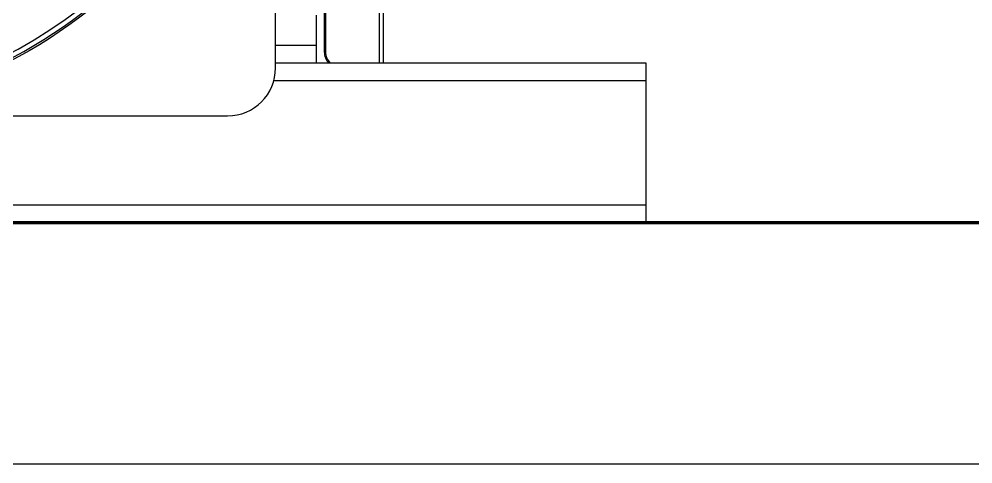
# Model space of a CAD drawing. Header units: millimetres. Extents: x 2513 to 2669, y 1505 to 1675.
# Drawn here: x 2531.366 to 2531.96, y 1505.708 to 1505.985 of the extents above; entities that cross this region are included whole.
import ezdxf

# ---------------------------------------------------------------- set-up
doc = ezdxf.new("R2010")
doc.units = ezdxf.units.MM
doc.layers.add('AXES', color=7, linetype='Continuous')

msp = doc.modelspace()

# ---------------------------------------------------------------- linework, layer by layer
at = {"linetype": 'Continuous'}
for p, q in [((2531.55641, 1506.19108), (2531.55641, 1505.96415)), ((2531.55716, 1506.18959), (2531.55716, 1505.96415)), ((2531.59071, 1505.95719), (2531.59071, 1506.04217)), ((2531.5932, 1505.95719), (2531.5932, 1506.00996)), ((2531.55144, 1505.98702), (2531.55144, 1505.95719)), ((2531.55144, 1505.96813), (2531.52609, 1505.96813)), ((2531.55641, 1505.96415), (2531.55716, 1505.96415)), ((2530.94545, 1505.92438), (2531.49626, 1505.92438))]:
    msp.add_line(p, q, dxfattribs=at)
at = {"lineweight": 100}
for p, q in [((2536.25565, 1505.85777), (2524.25565, 1505.85777)), ((2536.25565, 1505.85777), (2525.25565, 1505.85777)), ((2532.25565, 1505.85777), (2530.25565, 1505.85777))]:
    msp.add_line(p, q, dxfattribs=at)
for p, q in [((2536.25565, 1505.85777), (2528.25565, 1505.85777)), ((2524.25565, 1505.70777), (2536.25565, 1505.70777))]:
    msp.add_line(p, q)
at = {"linetype": 'Continuous'}
msp.add_circle((2531.22085, 1506.22961), 0.30513, dxfattribs=at)
for centre, radius, start, end in [((2531.22085, 1506.22961), 0.30387, 93.38384, 86.61616), ((2531.22085, 1506.22961), 0.30089, 289.85674, 70.14326), ((2531.22085, 1506.22961), 0.27085, 294.26114, 317.49231), ((2531.56635, 1505.96415), 0.00994, 180, 224.46685), ((2531.56635, 1505.96415), 0.0092, 180, 229.48026), ((2531.49626, 1505.95421), 0.02983, 270, 0)]:
    msp.add_arc(centre, radius, start, end, dxfattribs=at)
at = {"layer": 'AXES', "linetype": 'Continuous'}
for p, q in [((2531.52609, 1505.95421), (2531.52609, 1506.46843)), ((2531.75675, 1505.95719), (2531.52609, 1505.95719)), ((2531.75675, 1505.85777), (2531.75675, 1505.95719)), ((2531.75675, 1505.94625), (2531.52499, 1505.94625)), ((2531.75675, 1505.8687), (2530.75456, 1505.8687)), ((2531.75675, 1505.85777), (2530.75456, 1505.85777))]:
    msp.add_line(p, q, dxfattribs=at)

doc.saveas('drawing.dxf')
